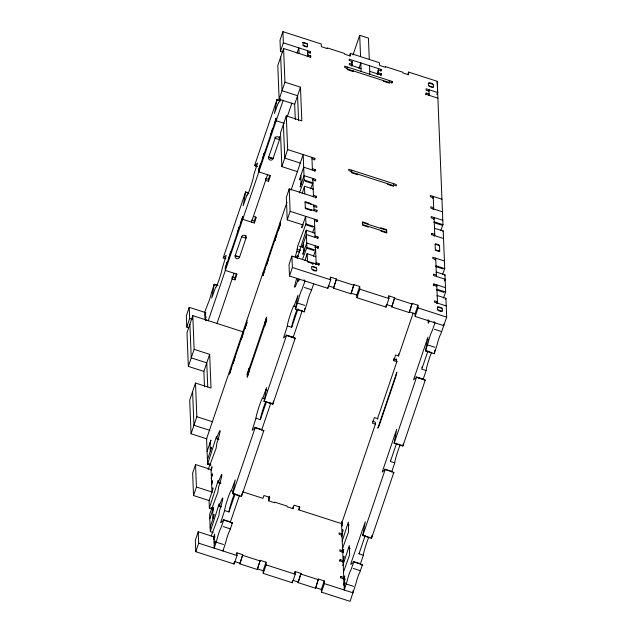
<?xml version="1.0" encoding="UTF-8"?>
<svg xmlns="http://www.w3.org/2000/svg" width="633" height="633" viewBox="0 0 633 633"><rect width="100%" height="100%" fill="white"/><g stroke="black" fill="none" stroke-linecap="round" stroke-linejoin="round"><path stroke-width="0.95" d="M217.879 285.42L214.239 284.249L211.723 298.064L215.592 287.295A10.729 0.831 -72.2 0 0 218.733 280.672A10.729 0.831 -72.2 0 0 222.31 268.052L226.195 255.36L223.204 257.868L245.612 191.934L248.524 192.867M263.083 431.168L263.85 430.527L241.458 496.533L232.722 493.724L235.231 479.909L231.361 490.678A10.737 0.831 -72.2 0 0 227.888 498.266A10.737 0.831 -72.2 0 0 224.604 510.57L220.822 522.17L220.767 522.613L223.742 520.033L220.79 528.326A6.132 0.475 -72.2 0 0 218.931 532.788A6.132 0.475 -72.2 0 0 217.143 539.047L214.215 548.17L214.089 545.029L215.054 542.18L214.998 540.835L214.033 543.676L213.922 540.875L214.832 536.681L213.867 539.522L213.819 538.287L214.729 534.102L213.764 536.942M241.458 496.533L241.956 493.7M245.612 191.989L243.104 205.741L246.973 194.972A10.729 0.831 -72.2 0 0 250.446 187.384A10.729 0.831 -72.2 0 0 253.73 175.08L257.568 163.037L254.585 165.585L256.041 166.012M294.464 338.845L295.215 338.196L272.831 404.21L264.096 401.401L266.556 387.61L262.742 398.355A10.737 0.831 -72.2 0 0 259.269 405.943A10.737 0.831 -72.2 0 0 255.977 418.247L252.148 430.29L255.131 427.781L232.722 493.724M272.831 404.21L273.401 401.021M279.905 100.544L276.993 99.61L274.477 113.426L278.346 102.649A10.729 0.831 -72.2 0 0 280.522 98.693M313.746 283.821L310.779 292.042A6.132 0.475 -72.2 0 0 308.928 296.505A6.132 0.475 -72.2 0 0 307.14 302.764L304.212 311.887L295.476 309.078L297.993 295.263L294.123 306.032A10.737 0.831 -72.2 0 0 290.642 313.62A10.737 0.831 -72.2 0 0 287.358 325.924L283.521 337.967L286.512 335.458L264.096 401.401M304.212 311.887L304.869 308.216M393.117 473.009L393.868 472.36L371.492 538.374L362.756 535.565L365.273 521.75L351.386 562.033L350.801 564.454L353.792 561.946L350.824 570.175A6.132 0.475 -72.2 0 0 348.965 574.629A6.132 0.475 -72.2 0 0 347.177 580.888L344.249 590.011L344.123 586.87L345.032 582.677L344.067 585.525M371.492 538.374L372.062 535.186M417.954 377.695L425.273 380.069L402.865 446.051L394.137 443.242L396.646 429.427L382.182 472.131L385.141 469.544L393.9 472.44M402.865 446.051L403.261 443.82M437.055 295.912L437.189 295.492L445.925 298.301L446.684 317.141L440.821 333.892A6.132 0.475 -72.2 0 0 438.962 338.346A6.132 0.475 -72.2 0 0 437.174 344.605L434.246 353.728L425.511 350.919L427.971 337.136L413.555 379.816L416.546 377.308L394.137 443.242M434.246 353.728L434.903 350.065M295.113 257.156A10.737 0.831 -72.2 0 1 296.98 251.23L297.66 246.221L305.961 223.932L305.66 216.336L301.791 227.698L302.463 224.224M210.876 465.279L207.6 464.226L216.486 436.398L216.652 438.471L218.828 439.175M302.25 193.302L304.449 186.268L313.185 189.077L313.042 189.496M221.036 483.232L218.409 482.393L218.25 480.32L209.365 508.149L212.174 509.051M221.542 506.55L219.358 505.854L219.192 503.781L210.306 531.609L213.218 532.543M304.956 260.685L307.155 253.651L315.82 256.674M342.152 541.191L348.348 522.138L348.577 531.807L342.224 549.341M342.817 565.53L349.289 545.599L349.606 554.88L343.49 571.931M442.942 231.765L443.219 230.918L434.42 228.323M444.706 275.687L444.983 274.841L436.248 272.032L436.113 272.451M445.648 299.148L445.925 298.301M295.476 309.078L298.404 299.955A6.132 0.475 -72.2 0 1 300.192 293.696A6.132 0.475 -72.2 0 1 302.052 289.234L305.019 281.012M425.511 350.919L428.446 341.796A6.132 0.475 -72.2 0 1 430.226 335.537A6.132 0.475 -72.2 0 1 432.086 331.075L435.053 322.854M230.262 522.439L239.543 495.117M261.643 430.116L270.924 402.802M293.016 337.793L302.297 310.479M360.296 564.28L363.374 555.22A10.737 0.831 -72.2 0 1 365.075 547.885A10.737 0.831 -72.2 0 1 368.556 537.789M391.677 471.957L394.755 462.905A10.737 0.831 -72.2 0 1 396.456 455.562A10.737 0.831 -72.2 0 1 399.929 445.466M423.058 379.634L426.128 370.582A10.737 0.831 -72.2 0 1 427.829 363.239A10.737 0.831 -72.2 0 1 431.31 353.143M314.878 233.205L306.214 230.19L297.328 258.019M205.108 312.449L189.212 307.337L186.316 315.859L186.767 327.095L188.642 327.696M440.726 230.697L442.965 224.668L437.213 81.301L408.586 72.091L408.689 74.781L402.873 72.906L402.841 72.233L385.378 66.615L385.402 67.288L379.578 65.413L379.468 62.722L350.358 53.354L350.468 56.044L344.645 54.177L344.621 53.496L327.15 47.879L327.174 48.551L321.35 46.676L321.248 43.986L282.911 31.65L280.015 40.18L280.466 51.408L282.342 52.009M186.767 327.095L189.663 318.565L189.212 307.337M280.466 51.408L283.362 42.878L282.911 31.65M243.626 332.016L192.788 315.653L186.996 332.705L188.349 366.396L203.873 371.397L204.491 386.795M283.362 42.878L310.534 51.621L310.589 52.974L307.678 52.033L307.796 54.952L310.708 55.894L310.763 57.239L283.592 48.496L277.792 65.547L279.145 99.239L294.677 104.239L295.294 119.637M214.239 284.249L211.303 293.38A6.132 0.475 -72.2 0 1 209.808 298.768A6.132 0.475 -72.2 0 1 207.948 303.65L204.696 312.322L204.823 315.463L205.788 312.623L204.878 316.809L204.989 319.618L205.954 316.777L205.29 320.258M254.585 165.545L276.993 99.61M188.349 366.396L194.141 349.345L192.788 315.653M279.145 99.239L284.945 82.187L283.592 48.496M297.067 53.109L298.847 47.863L299.077 53.481M225.261 268.408L242.645 217.246M208.194 320.876L283.196 100.188M241.616 236.782L245.984 238.182A2.303 2.247 -2.3 0 0 244.528 235.349A2.303 2.247 -2.3 0 0 241.624 236.782L235.175 255.724A2.303 2.247 -2.3 0 0 236.639 258.565A2.303 2.247 -2.3 0 0 239.551 257.133L245.984 238.182L245.873 235.492M194.141 349.345L209.665 354.345L211.018 388.037L195.494 383.036L189.702 400.088L191.055 433.779L206.983 438.906M284.945 82.187L300.469 87.18L301.822 120.871L286.298 115.879L280.498 132.93L281.851 166.621L297.716 171.725M307.219 56.661L307.796 54.952M216.929 323.685L234.068 273.234M267.561 174.708L251.459 222.08L251.436 221.408M287.168 117.01L291.932 102.997M309.956 53.33L310.534 51.621M234.97 277.84L232.058 276.898L232.137 278.924L235.049 279.857L234.97 277.84L236.354 273.78M240.714 222.935L242.613 216.573L242.724 219.271L254.371 223.014L254.292 220.996L255.669 216.937M268.455 179.313L265.543 178.371L265.631 180.397L268.542 181.331L268.455 179.313L269.84 175.246M310.13 57.595L310.708 55.894M203.873 371.397L209.665 354.345M294.677 104.239L300.469 87.18M235.049 279.857L236.987 274.176L225.34 270.426L225.229 267.735L227.16 262.046L227.192 262.719M254.371 223.014L256.302 217.333L253.39 216.391M268.542 181.331L270.473 175.65L258.826 171.899L258.715 169.201L260.646 163.52L260.677 164.192M191.055 433.779L196.847 416.728L195.494 383.036M281.851 166.621L287.651 149.57L286.298 115.879M211.588 469.726L195.526 464.559L192.63 473.088L193.532 495.552L209.46 500.671M312.955 196.752L313.438 195.336L316.35 196.27L316.397 197.623L289.226 188.879L286.33 197.401L287.232 219.865L303.365 225.055M286.986 202.212L206.58 438.78L207.6 464.226M291.109 190.066L303.175 154.563L304.196 180.017L299.346 193.033M229.526 373.533L246.91 322.379M263.012 275.007L280.395 223.853M207.086 451.416L210.947 440.046L210.037 444.231M300.841 177.074L299.876 179.914L299.82 178.569L303.682 167.199L315.329 170.95L315.274 169.597L312.362 168.663M193.532 495.552L196.428 487.022L195.526 464.559M287.232 219.865L290.128 211.335L289.226 188.879M210.267 449.96L211.232 447.12L211.287 448.465L207.426 459.835M301.071 182.802L300.161 186.988L304.022 175.626L315.669 179.368L315.725 180.714L312.813 179.78M349.487 55.91L350.358 53.354M314.245 160.014L314.823 158.313L287.651 149.57M346.9 68.878L347.517 67.066L347.644 69.772L353.467 71.648L353.443 70.975M210.836 470.216L212.023 466.719L211.113 470.905L211.343 476.633L212.308 473.793L212.364 475.138L211.169 478.635M353.016 54.929L359.694 35.29L368.43 38.107L369.284 59.439M314.696 171.306L315.274 169.597M351.544 63.165L352.122 61.456L349.21 60.523L349.155 59.17L381.177 69.48L381.232 70.825L378.32 69.891L376.872 74.148M312.275 179.851L312.757 178.435L313.493 196.681M351.655 66.085L352.241 64.376L352.122 61.456M247.21 374.617L266.533 317.774M247.289 376.643L266.612 319.8M211.398 484.253L212.585 480.756L211.675 484.941L211.905 490.67L212.87 487.829L212.925 489.174L209.064 500.545L209.365 508.149M315.092 181.078L315.669 179.368M213.788 537.615L213.756 536.776L198.232 531.783L195.328 540.305L195.787 551.699L234.123 564.035L237.019 555.505L236.908 552.815L242.732 554.69L239.86 563.884L257.33 569.51L260.203 560.308L266.026 562.183L266.129 564.873L263.233 573.403L292.343 582.771L295.247 574.242L295.136 571.552L300.96 573.419L298.088 582.621L315.558 588.247L318.423 579.045L324.246 580.92L324.357 583.61L321.461 592.14L350.089 601.35L355.912 583.697A6.132 0.475 -72.2 0 1 357.7 577.446A6.132 0.475 -72.2 0 1 359.56 572.984L362.511 564.691L361.744 565.332M307.456 261.089L291.932 256.096L289.028 264.626L289.487 276.012L327.823 288.347L330.719 279.826L330.608 277.127L336.432 279.003L333.559 288.205L351.03 293.823L353.902 284.621L359.726 286.496L359.829 289.194L356.933 297.716L386.043 307.084L388.947 298.554L388.836 295.864L394.66 297.739L391.787 306.934L409.25 312.56L412.123 303.357L417.946 305.233L418.057 307.923L415.161 316.453L443.788 325.663L443.725 324.088M358.958 68.348L360.802 62.92L361.142 71.458M315.74 198.05L316.35 196.27M195.787 551.699L198.691 543.177L198.232 531.783M289.487 276.012L292.383 267.49L291.932 256.096M209.792 518.791L213.661 507.429L212.743 511.614M303.547 244.457L302.582 247.297L302.527 245.952L306.388 234.582L318.035 238.332L317.98 236.979L315.068 236.046M316.334 212.015L316.911 210.306L314 209.373M212.973 517.343L213.938 514.502L213.994 515.848L210.132 527.218M303.777 250.185L302.867 254.371L306.728 243.009L318.375 246.751L318.431 248.096L315.519 247.163M316.698 221.859L317.299 220.078L290.128 211.335M317.402 238.688L317.98 236.979M314.87 247.566L315.463 245.818L316.199 264.064M304.164 280L303.927 280.712L303.895 280.031M317.798 248.46L318.375 246.751M312.805 264.547L313.288 263.13L313.311 263.803L307.488 261.927L307.155 253.651M224.604 510.57L228.972 511.978L235.167 493.74M255.977 418.247L260.345 419.655L266.548 401.417M287.358 325.924L291.726 327.332L297.921 309.094M377.861 74.512L378.439 72.811L378.32 69.891M380.599 71.181L381.177 69.48M315.558 264.42L316.144 262.719L319.056 263.652L319.111 264.998L307.464 261.255M380.773 75.454L381.351 73.745L378.439 72.811M318.573 265.077L319.056 263.652M351.086 171.986L351.695 170.182L351.782 172.864L357.605 174.74L357.582 174.067M222.919 550.196L222.951 550.979L225.878 541.856A6.132 0.475 -72.2 0 1 227.666 535.597A6.132 0.475 -72.2 0 1 229.518 531.142L232.469 522.85L231.702 523.483M391.598 83.145L392.175 81.443L344.621 66.141L344.676 67.486L347.588 68.427M236.307 554.587L236.908 552.815M330.007 278.9L330.608 277.127M239.86 563.884L242.732 554.69M333.559 288.205L336.432 279.003M407.715 74.647L408.586 72.091M268.503 498.859L269.389 496.232M268.582 500.877L269.769 497.38L263.945 495.504L262.98 498.353L242.558 491.778M257.33 569.51L260.203 560.308M351.03 293.823L353.902 284.621M263.233 573.403L263.122 570.705L266.026 562.183M356.933 297.716L356.822 295.018L359.726 286.496M425.605 94.752L426.191 93.051L429.103 93.985L428.517 95.694M428.335 91.468L428.929 89.72L429.158 95.338M292.842 508.687L294.029 505.189L299.852 507.065L298.887 509.905L341.583 523.641L375.393 424.165L375.314 422.148L372.402 421.206M437.039 94.357L437.664 92.529L437.213 81.301M437.071 94.277L437.664 92.529L426.017 88.786L426.072 90.131L428.984 91.065M299.29 506.463L298.887 509.905M294.535 573.324L295.136 571.552M388.235 297.637L388.836 295.864M298.088 582.621L300.96 573.419M391.787 306.934L394.66 297.739M432.576 198.279L433.209 196.404L433.724 209.04M433.091 209.396L433.668 207.695L430.756 206.762L430.812 208.107L442.451 211.849M433.336 219.596L434.056 217.467L434.792 235.713M431.342 234.851L431.825 233.427L434.736 234.368L434.119 236.196M315.558 588.247L318.423 579.045M409.25 312.56L412.123 303.357M397.318 361.854L393.734 360.707L395.665 355.018L398.576 355.96L413.112 313.193M395.981 360.573L396.535 358.943L396.669 362.313L377.355 419.157M341.432 526.094L342.619 522.597L341.709 526.783L341.939 532.511L342.904 529.671L342.959 531.016L341.472 535.391M321.461 592.14L321.35 589.442L324.246 580.92M415.161 316.453L415.05 313.754L417.946 305.233M435.1 259.926L435.694 258.177L436.43 276.423M341.472 536.911L342.049 535.209L339.138 534.276L339.082 532.923L342.667 534.078M342.097 552.467L342.675 550.765L342.049 535.209M339.573 561.305L340.158 559.596L343.735 560.751M342.73 552.111L343.695 549.27L342.785 553.456L343.015 559.184L343.98 556.344L344.036 557.689L342.548 562.064M433.273 285.618L433.85 283.908L445.497 287.659M436.169 286.599L436.762 284.85L437.498 303.096M340.348 577.921L340.831 576.497L343.743 577.438L343.126 579.266M436.825 303.579L437.443 301.751L434.531 300.81L434.586 302.163L446.233 305.905M444.564 280.981L445.157 279.232L433.518 275.49L433.463 274.136L436.374 275.078M343.798 578.784L344.763 575.943L343.901 581.363L344.866 578.522L344.922 579.868L343.379 584.417M434.198 321.841L433.961 322.553L433.929 321.881M362.756 535.565L385.165 469.623M363.374 555.22L359.006 553.82L365.201 535.581M394.755 462.905L390.387 461.497L396.582 443.258M427.963 350.935L421.76 369.174L426.128 370.582M306.214 230.19L306.902 247.4L302.701 258.668M443.219 230.918L444.73 268.59L442.491 274.619M444.983 274.841L445.679 292.05L443.432 298.08M299.187 279.264L298.214 281.503L298.111 279.406L299.567 279.881M429.221 321.105L428.304 323.321L428.082 319.625M435.789 266.374L436.002 265.781L444.73 268.59M310.692 188.856L312.931 182.826L304.196 180.017M433.961 222.642L434.238 221.859L442.965 224.668M208.13 469.694L216.154 448.196L216.834 443.187A10.737 0.831 -72.2 0 0 220.126 430.883A10.737 0.831 -72.2 0 0 216.652 438.471M312.457 232.77L314.696 226.749L305.961 223.932M313.398 256.238L315.638 250.209L306.902 247.4M211.161 536.206L218.86 515.579L219.548 510.57A10.737 0.831 -72.2 0 0 222.832 498.266A10.737 0.831 -72.2 0 0 219.358 505.854M254.608 165.624L257.544 166.558M302.946 42.53L307.314 43.938L307.424 46.739L303.057 45.339M428.66 82.978L433.027 84.387M428.77 85.787L433.138 87.196C435.733 83.485 425.969 80.201 428.77 85.787A2.303 0.475 18.8 0 0 430.978 86.998A2.303 0.475 18.8 0 0 433.138 87.196M352.241 64.376L349.329 63.442L349.384 64.788L361.024 68.538M369.759 71.347L381.406 75.09L381.351 73.745M389.319 81.855L392.231 82.788L392.175 81.443M347.596 69.092L389.327 82.519M437.886 98.147L426.246 94.396L426.191 93.051M276.961 99.919L280.451 101.043M274.2 124.408L276.107 118.047L276.21 120.745L284.272 123.332M441.945 199.221L430.305 195.47L430.353 196.816L433.265 197.757M311.966 158.725L314.878 159.658L314.823 158.313M351.734 171.519L348.823 170.586L348.767 169.233L396.313 184.535L396.369 185.88L393.457 184.947M351.782 172.2L393.504 185.627M300.683 163.219L284.755 158.092L283.402 124.408M442.791 220.276L431.144 216.526L431.2 217.879L434.111 218.812M305.375 181.267L312.655 183.61M435.417 223.109L442.689 225.451M443.527 238.522L431.88 234.78L431.825 233.427M305.098 202.291L316.737 206.041L316.793 207.387L313.881 206.453M435.132 244.14L439.5 245.541L439.721 251.159A2.303 0.475 18.8 0 1 437.561 250.961A2.303 0.475 18.8 0 1 435.354 249.75L435.132 244.14A2.303 0.475 18.8 0 1 437.292 244.338A2.303 0.475 18.8 0 1 439.5 245.541M362.424 222.515L386.684 230.325M362.503 224.533L386.763 232.343M305.32 207.909L316.967 211.659L316.911 210.306M435.354 249.75L439.721 251.159M245.58 192.242L248.856 193.294M444.429 260.986L432.782 257.235L432.837 258.588L435.749 259.522M314.443 220.49L317.355 221.423L317.299 220.078M305.684 224.723L312.963 227.065M435.726 266.564L442.997 268.906M251.602 220.126L254.292 220.996M436.817 286.195L433.906 285.261L433.85 283.908M445.679 292.05L436.944 289.241L436.667 290.025L443.939 292.367M306.625 248.183L313.905 250.526M299.29 246.166L302.02 247.044M296.901 249.212L300.533 250.383M296.98 251.23L299.599 252.076M296.505 257.845A10.737 0.831 -72.2 0 0 297.17 255.946L298.626 256.412M311.99 266.588L316.358 267.996C319.151 273.583 309.387 270.299 311.99 266.588A2.303 0.475 18.8 0 1 314.15 266.786A2.303 0.475 18.8 0 1 316.358 267.996M437.656 307.029L442.024 308.429C444.73 313.936 435.1 310.779 437.656 307.029A2.303 0.475 18.8 0 1 439.816 307.227A2.303 0.475 18.8 0 1 442.024 308.429M312.101 269.397L316.468 270.805M437.767 309.838L442.135 311.238M336.463 279.675L353.926 285.293M394.683 298.412L412.154 304.03M292.383 267.49L330.719 279.826M359.829 289.194L388.947 298.554M418.057 307.923L446.684 317.141M328.543 285.918L333.536 287.524M350.999 293.15L356.822 295.018M386.771 304.655L391.756 306.261M409.227 311.887L415.05 313.754M223.204 257.868L225.981 258.818M304.433 287.477L311.713 289.819M434.467 329.318L441.747 331.66M427.053 339.351L428.509 339.818M297.51 303.08L304.789 305.423M427.552 344.922L434.831 347.264M294.123 306.032L296.307 306.736M296.964 309.236L301.878 310.811M425.542 350.611L431.912 352.66M214.207 284.565L217.697 285.689M393.655 358.682L396.345 359.544M285.918 334.92L293.198 337.262M415.952 376.762L423.232 379.104M287.92 335.854L295.192 338.196M286.512 335.458L295.239 338.275M416.546 377.308L425.281 380.116M189.663 318.565L192.479 319.467M377.996 418.698L374.412 417.551L372.481 423.232L375.393 424.165M265.638 389.825L267.094 390.3M262.742 398.355L264.926 399.059M264.127 401.085L271.407 403.427M394.169 442.926L401.449 445.268M254.537 427.243L261.817 429.585M384.571 469.085L391.851 471.427M255.131 427.781L263.866 430.59M196.847 416.728L212.712 421.831M209.879 430.385L193.951 425.257L192.598 391.566M217.032 439.08L218.852 439.666M207.877 463.388L210.789 464.321M217.341 482.536L220.252 483.477M347.375 524.377L349.194 524.963M231.361 490.678L233.545 491.382M232.754 493.408L240.034 495.75M362.788 535.249L370.068 537.591M196.428 487.022L212.364 492.15M218.282 505.996L221.194 506.938M348.316 547.838L350.136 548.423M211.098 507.777L212.553 508.244M342.675 550.765L339.763 549.824L339.818 551.177L343.403 552.324M223.164 519.566L230.436 521.909M353.198 561.408L360.478 563.75M223.75 520.104L232.485 522.913M353.792 561.946L362.519 564.755M223.172 526.569L230.452 528.911M353.206 568.41L360.486 570.752M344.471 578.997L340.886 577.85L340.831 576.497M216.249 542.18L223.528 544.515M346.291 584.022L353.562 586.364M242.763 555.363L260.226 560.98M300.984 574.099L318.454 579.717M198.691 543.177L237.019 555.505M266.129 564.873L295.247 574.242M324.357 583.61L352.985 592.82L352.905 590.953M234.843 561.606L239.836 563.212M257.299 568.838L263.122 570.705M293.071 580.342L298.064 581.949M315.527 587.566L321.35 589.442M344.74 586.118L344.075 585.604L343.956 582.716A2.303 0.475 18.8 0 1 344.581 582.566M389.24 80.494L389.374 83.2L383.551 81.325L383.519 80.652M393.425 183.602L393.512 186.292L387.689 184.417L387.665 183.744M398.497 353.934L398.576 355.96M393.679 359.354L393.734 360.707M385.972 305.288L386.043 307.084M380.837 228.442L380.813 227.769L386.636 229.637L386.771 233.007L380.947 231.132L380.916 230.459M369.537 65.729L369.878 74.267M368.224 224.383L368.192 223.71L362.369 221.835L362.511 225.206L368.327 227.073L368.303 226.4M359.694 35.29L360.549 56.63M341.504 521.624L341.654 525.437A2.303 0.475 18.8 0 0 342.026 525.833M343.743 577.438L343.118 561.882L340.206 560.941L340.158 559.596M327.767 287.002L327.823 288.347M311.911 157.38L312.417 170.008M313.826 205.108L314.055 210.718M314.395 219.145L315.123 237.391M307.583 50.672L307.804 56.29M310.914 204.166L310.89 203.494L305.066 201.618L305.343 208.581L311.167 210.457L311.143 209.784M304.449 186.268L304.758 193.872M298.578 120.737L297.573 95.71L282.049 90.717L280.696 57.025M300.786 175.729L301.126 184.148M303.492 243.112L303.832 251.53M297.17 255.946L297.249 257.971M279.367 136.965L279.469 139.656L273.029 158.606A2.303 2.247 -2.3 0 1 270.125 160.03A2.303 2.247 -2.3 0 1 268.669 157.198L268.653 156.794M293 507.009L293.071 508.695L287.247 506.819L287.216 506.147L274.603 502.088L274.627 502.76L268.811 500.893L268.669 497.522M280.316 221.827L280.427 224.525L278.488 230.206L278.465 229.534M276.21 120.745L276.13 118.719L258.747 169.881L258.826 171.899M275.054 136.902L275.102 138.255L268.669 157.198L273.029 158.606L273.005 157.934M292.272 580.975L292.343 582.771M276.858 234.273L274.951 240.627L274.92 239.954M272.586 129.14L272.562 128.467L270.655 134.829M268.487 258.905L266.58 265.259L266.548 264.586M264.214 153.772L264.19 153.099L262.284 159.461M264.942 269.326L263.035 275.679L262.924 272.989M264.594 323.463L266.501 317.101L266.635 320.472L264.705 326.153L264.673 325.481M249.141 368.936L249.109 368.264L247.179 373.945L247.313 377.315L249.22 370.954M246.83 320.353L246.933 323.052L245.003 328.733L244.979 328.06M243.365 332.8L241.466 339.153L241.434 338.481M239.1 227.666L239.076 226.994L237.169 233.355M239.519 256.46L239.543 257.133L235.159 255.321M230.729 252.298L230.705 251.625L228.798 257.987M234.993 357.431L233.094 363.785L233.063 363.113M231.456 367.852L229.55 374.206L229.439 371.516M234.052 562.239L234.123 564.035M206.057 319.356L206.113 320.709M207.735 386.937L206.769 362.867L191.245 357.874L189.892 324.183M209.982 442.886L210.322 451.305M211.367 477.306L211.644 484.269M212.688 510.269L213.028 518.688M210.306 531.609L209.618 514.4L217.918 492.118L218.599 487.109A10.737 0.831 -72.2 0 0 221.89 474.805A10.737 0.831 -72.2 0 0 218.409 482.393M291.726 327.332A10.737 0.831 -72.2 0 1 293.411 320.045A10.737 0.831 -72.2 0 1 296.877 309.972M260.345 419.655A10.737 0.831 -72.2 0 1 262.038 412.368A10.737 0.831 -72.2 0 1 265.496 402.295M228.972 511.978A10.737 0.831 -72.2 0 1 230.657 504.691A10.737 0.831 -72.2 0 1 234.123 494.61M298.111 279.406A10.737 0.831 -72.2 0 1 294.717 287.263A10.737 0.831 -72.2 0 1 296.632 278.678M359.006 553.82A10.737 0.831 -72.2 0 1 359.038 553.297M390.387 461.497A10.737 0.831 -72.2 0 1 390.537 460.191M421.918 367.868A10.737 0.831 -72.2 0 1 422.124 366.855M279.509 136.799A2.303 2.247 -2.3 0 1 279.39 137.638M238.317 256.412A2.303 2.247 -2.3 0 1 235.223 255.416M271.802 157.886A2.303 2.247 -2.3 0 1 268.716 156.889M377.917 427.971L379.12 425.732L395.483 377.608L396.859 372.22L377.917 427.971M303.017 42.395L303.104 45.354A2.303 0.475 18.8 0 0 305.304 46.557A2.303 0.475 18.8 0 0 307.472 46.755L307.314 43.772L303.017 42.395M279.469 139.656L275.102 138.255A2.303 2.247 -2.3 0 1 278.014 136.823A2.303 2.247 -2.3 0 1 279.477 139.656"/></g></svg>
